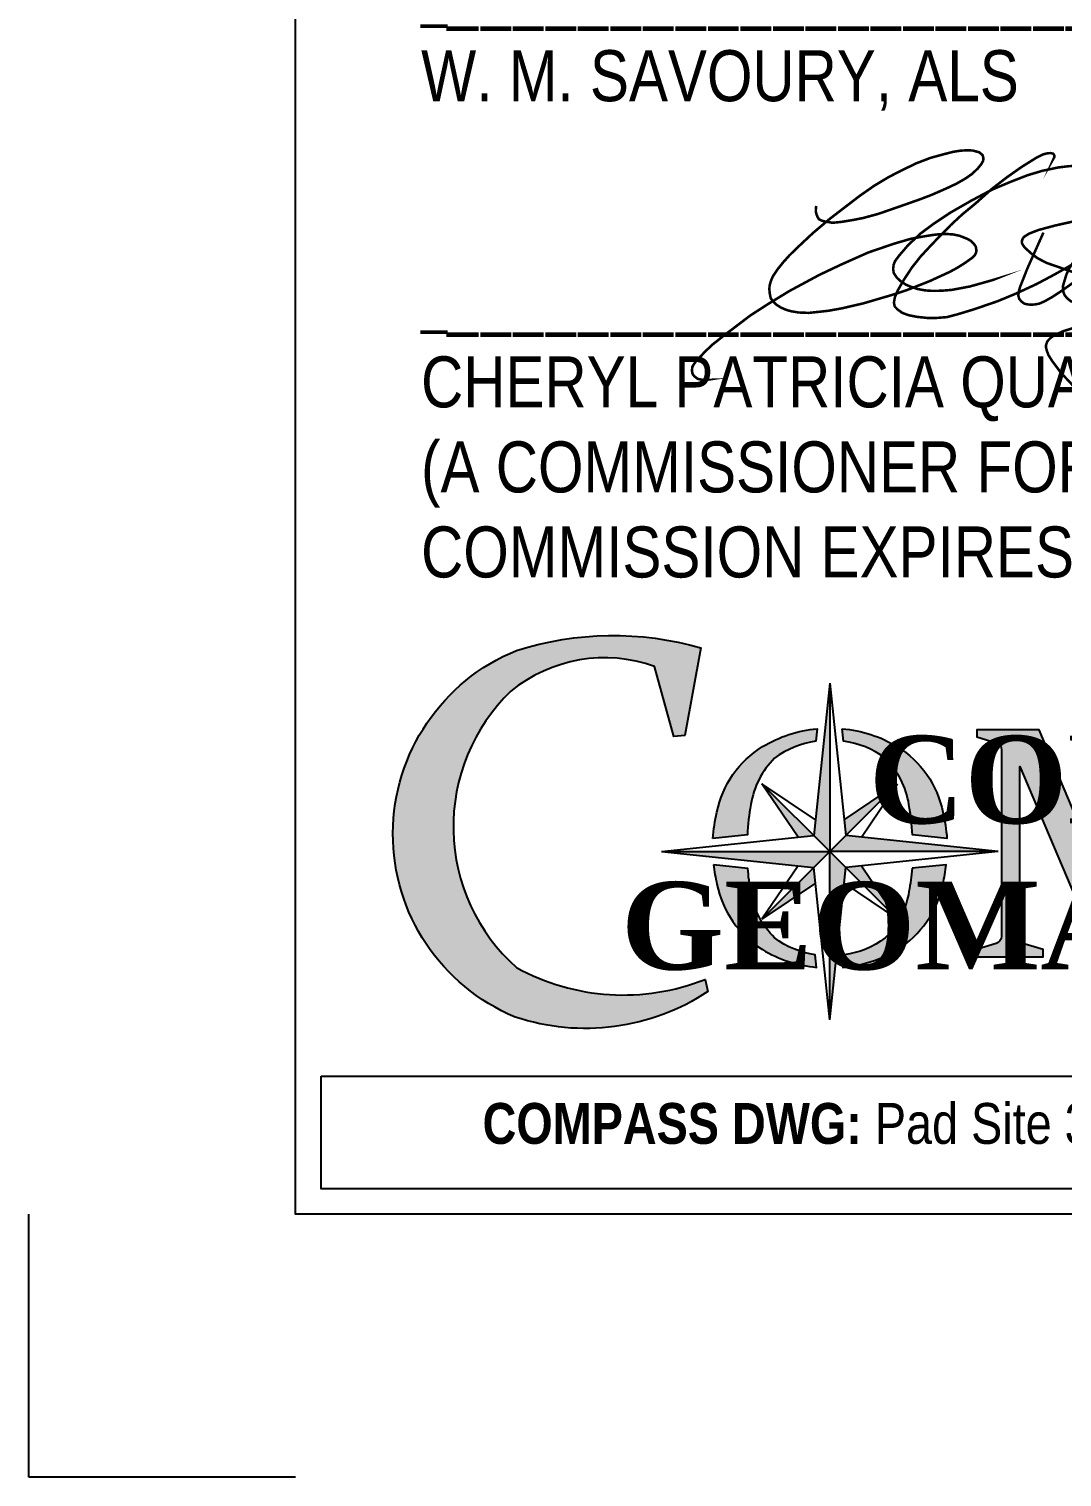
# Paper-space layout '1 of 7' of a CAD drawing. Extents: x -1122 to -42, y -10 to 1768.
# Drawn here: x -1121.8 to -919.4, y -9.7 to 274.1 of the extents above; entities that cross this region are included whole.
import ezdxf

# ---------------------------------------------------------------- set-up
doc = ezdxf.new("R2010")
doc.units = 0
doc.header["$LTSCALE"] = 5
doc.layers.get('Defpoints').update_dxf_attribs({"color": 9})
for name, color, linetype in [('CG-BORDER', 2, 'Continuous'), ('CG-LOGO', 7, 'Continuous'), ('CG-LOGO-T', 7, 'Continuous'), ('CG-NOTES', 7, 'Continuous'), ('L-BD', 7, 'Continuous'), ('S-1', 1, 'Continuous'), ('S-2', 2, 'Continuous')]:
    doc.layers.add(name, color=color, linetype=linetype)
doc.styles.add('100L', font='ARIALN.TTF', dxfattribs={"height": 11})
doc.styles.add('80', font='ARIALN.TTF', dxfattribs={"height": 10})
doc.styles.add('80CG', font='ARIALN.TTF', dxfattribs={"height": 10})

# ---------------------------------------------------------------- blocks, each defined once
blk = doc.blocks.new('c_logo')
h = blk.add_hatch(color=256)
edge = h.paths.add_edge_path()
edge.add_arc((-141.8089468730341, -18.9137527942151), 62.9708570119018, 74.16606331242139, 107.5113401744521, ccw=False)
edge.add_line((-124.6273404999539, 41.66777273340642), (-127.7623322710215, 24.44524445400219))
edge.add_line((-127.7623322710214, 24.44524445400219), (-129.9305948524207, 24.25952652479239))
edge.add_line((-129.9305948524208, 24.25952652479282), (-133.7095658091392, 38.0026547924912))
edge.add_arc((-143.4949280717064, 10.54769984391072), 29.14666131546176, 70.38316173537258, 129.1598241253034)
edge.add_arc((-136.2077340152801, 6.598786887816459), 36.94546430244097, 134.0613010289029, 228.3205995268508)
edge.add_arc((-139.8395432490961, 16.82426458950146), 43.22716975444176, 241.0324741524257, 291.7343780988957)
edge.add_line((-123.8323415794838, -23.32990953583248), (-123.2532579984159, -25.71692193012922))
edge.add_arc((-147.2643032922891, 10.44430850187694), 43.40696813256002, 251.5178702026953, 303.5841475956417, ccw=False)
edge.add_arc((-146.142104267862, 5.152480626673252), 38.84072533910528, 112.1025592446124, 247.4698342886455, ccw=False)
at = {"linetype": 'Continuous'}
for points in [[(-99.39700652040665, 34.71345421383603), (-102.5353322334894, 4.854279603506199), (-99.39700652040626, 1.715953890422667)], [(-112.6715253228368, 14.99047269285455), (-105.6161651084483, 4.530471020202356), (-102.5353322334894, 4.854279603506199)], [(-86.12248771797567, 14.99047269285455), (-96.58248939062828, 7.935112478464247), (-96.25868080732401, 4.854279603506199)], [(-96.25868080732401, 4.854279603506199), (-99.39700652040665, 1.71595389042352), (-66.39950619699334, 1.71595389042352)], [(-99.39700652040665, 1.71595389042352), (-132.3945068438201, 1.71595389042352), (-102.5353322334894, -1.422371822659158)], [(-96.25868080732401, -1.422371822659158), (-99.39700652040665, 1.71595389042352), (-99.39700652040665, -31.28154643298961)], [(-102.2115236501855, -4.503204697617206), (-102.5353322334894, -1.422371822659158), (-112.6715253228377, -11.55856491200666)], [(-93.1778479323659, -1.098563239355314), (-96.25868080732442, -1.422371822659158), (-86.12248771797522, -11.55856491200921)]]:
    blk.add_hatch(color=14, dxfattribs=at).paths.add_polyline_path(points)
h = blk.add_hatch(color=256)
edge = h.paths.add_edge_path()
edge.add_arc((-89.03258730196795, 1.761478918800776), 33.35754330323901, 166.6682479576001, 175.6600605426517, ccw=False)
edge.add_arc((-102.282851818293, 5.613525035215332), 19.58837538490235, 121.65313960918729, 168.6953159440978, ccw=False)
edge.add_arc((-99.63140272901852, 0.8843975218451305), 25.00642618681784, 95.07361844220702, 121.13826820860791, ccw=False)
edge.add_line((-101.8428626652736, 25.79284579922898), (-102.1014743410904, 23.33232006338946))
edge.add_arc((-99.88857556712072, 6.395869178267901), 17.0804065984382, 97.44403620958587, 127.0912041308551)
edge.add_arc((-98.65365477405885, 8.369213005512393), 16.39600299650218, 134.7147770179336, 171.0441872735511)
edge.add_arc((-73.7978188470762, 3.176543310063095), 41.77617592153, 169.3158574498322, 177.503436806794)
edge.add_line((-115.5343423360638, 4.996291006809486), (-122.2944820347567, 4.28577169348955))
h = blk.add_hatch(color=256)
edge = h.paths.add_edge_path()
edge.add_arc((-99.09630943821298, 0.8843975218451305), 25.00642618681791, 58.86173179139212, 85.0802867408845, ccw=False)
edge.add_arc((-96.4448603489384, 5.613525035215332), 19.58837538490228, 11.304684055902214, 58.346860390812594, ccw=False)
edge.add_arc((-109.6951248652656, 1.76147891879907), 33.35754330324143, 4.327839473354686, 13.331752042401888, ccw=False)
edge.add_line((-76.43269778254148, 4.278747238641358), (-83.19306519072467, 4.989290485193009))
edge.add_arc((-124.9298933201556, 3.176543310064801), 41.77617592152969, 2.486952932341365, 10.68414255016545)
edge.add_arc((-100.074057393173, 8.369213005512393), 16.39600299650216, 8.955812726448892, 45.28522298206638)
edge.add_arc((-98.83913660011068, 6.395869178270459), 17.08040659843566, 52.90879586913996, 82.78327462733122)
edge.add_line((-96.69344742814769, 23.34096603680763), (-96.95176528245213, 25.79869624769216))
h = blk.add_hatch(color=256)
edge = h.paths.add_edge_path()
edge.add_line((-48.59432778723555, 2.465953890423691), (-58.3451783960329, 25.55588327584942))
edge.add_line((-58.3451783960329, 25.55588327584985), (-70.58449483210575, 25.55588327584985))
edge.add_line((-70.58449483210575, 25.55588327584985), (-70.58449483210575, 24.22734889456294))
edge.add_line((-70.58449483210575, 24.22734889456251), (-66.79581749715771, 23.04118853763398))
edge.add_arc((-67.24398675071483, 21.60970527885468), 1.499999999999768, -1.6427748050773516e-11, 72.615688045343, ccw=False)
edge.add_line((-65.7439867507149, 21.60970527885468), (-65.7439867507149, 2.465953890424117))
edge.add_line((-65.7439867507149, 2.465953890423691), (-65.7439867507149, -14.89141098138461))
edge.add_arc((-67.24398675071483, -14.89141098138418), 1.499999999999914, -73.4239949790367, 0, ccw=False)
edge.add_line((-66.81605624303097, -16.32907418276147), (-70.46272702796341, -17.41453124868471))
edge.add_line((-70.46272702796341, -17.41453124868428), (-70.46272702796341, -18.8858520004284))
edge.add_line((-70.46272702796341, -18.88585200042882), (-57.59664376603154, -18.88585200042882))
edge.add_line((-57.59664376603154, -18.88585200042882), (-57.59664376603154, -17.50490818183223))
edge.add_line((-57.59664376603154, -17.50490818183181), (-61.07786582783007, -16.40491532212564))
edge.add_arc((-60.62592236233695, -14.97461916258487), 1.500000000000069, 180, 252.4645608912655, ccw=False)
edge.add_line((-62.12592236233684, -14.97461916258487), (-62.12592236233684, 2.465953890423693))
edge.add_line((-62.12592236233684, 2.465953890423691), (-62.12592236233684, 18.40336857929315))
edge.add_line((-62.12592236233684, 18.40336857929315), (-46.37872742198021, -18.88585200042882))
edge.add_line((-46.37872742198021, -18.88585200042882), (-44.060751084324, -18.88585200042882))
edge.add_line((-44.060751084324, -18.88585200042882), (-35.02860911452456, 2.465953890423691))
edge.add_line((-35.02860911452456, 2.465953890423691), (-28.32454957899327, 18.31421871642035))
edge.add_line((-28.32454957899324, 18.31421871642078), (-28.32454957899324, 2.465953890424117))
edge.add_line((-28.32454957899324, 2.465953890423691), (-28.32454957899324, -15.00522111560727))
edge.add_arc((-29.82454957899319, -15.00522111560684), 1.499999999999914, -73.4239949790367, 0, ccw=False)
edge.add_line((-29.39661907130938, -16.44288431698413), (-32.66093655593278, -17.41453124868471))
edge.add_line((-32.66093655593278, -17.41453124868428), (-32.66093655593278, -18.8858520004284))
edge.add_line((-32.66093655593278, -18.88585200042882), (-17.25283311256658, -18.88585200042882))
edge.add_line((-17.25283311256658, -18.88585200042882), (-17.25283311256615, -17.50490818183266))
edge.add_line((-17.25283311256612, -17.50490818183266), (-21.00098821903495, -16.32057010141153))
edge.add_arc((-20.54904475354147, -14.89027394187076), 1.499999999999791, 179.9999999999837, 252.4645608912451, ccw=False)
edge.add_line((-22.04904475354135, -14.8902739418699), (-22.04904475354135, 2.465953890424117))
edge.add_line((-22.04904475354135, 2.465953890423691), (-22.04904475354135, 21.67159829839704))
edge.add_arc((-20.54904475354147, 21.67159829839704), 1.499999999999914, 107.38431195463659, 180, ccw=False)
edge.add_line((-20.99721400709808, 23.10308155717678), (-17.40622721117629, 24.22734889456208))
edge.add_line((-17.40622721117631, 24.22734889456251), (-17.40622721117631, 25.55588327584985))
edge.add_line((-17.40622721117631, 25.55588327584985), (-29.0744749244385, 25.55588327584985))
edge.add_line((-29.0744749244385, 25.55588327584985), (-38.84186983931795, 2.465953890424117))
edge.add_line((-38.84186983931795, 2.465953890423691), (-43.72223206513979, -9.071126380371908))
edge.add_line((-43.72223206513979, -9.07112638037148), (-48.59432778723555, 2.465953890424116))
h = blk.add_hatch(color=256)
edge = h.paths.add_edge_path()
edge.add_arc((-89.03258730196625, 3.033451240814599), 33.35754330324121, 186.7163847331005, 193.3317520424035)
edge.add_arc((-102.282851818293, -0.818594875602514), 19.58837538490235, 191.3046840559022, 238.3468603908127)
edge.add_arc((-99.63140272901852, 3.910532637767687), 25.00642618681748, 238.8617317913916, 264.5935532892519)
edge.add_line((-101.9875164489492, -20.98464920080318), (-102.2467961657503, -18.51776747957444))
edge.add_arc((-99.88857556712117, -1.600939018655935), 17.08040659843774, 232.9087958691452, 262.0640601260245, ccw=False)
edge.add_arc((-98.65365477405885, -3.574282845900426), 16.39600299650218, 188.9558127264489, 225.2852229820664, ccw=False)
edge.add_arc((-73.7978188470762, 1.618386849547164), 41.77617592152969, 184.3813010995072, 190.6841425501655, ccw=False)
edge.add_line((-115.4519137933353, -1.573046814910128), (-122.1612059543069, -0.8678717931569224))
h = blk.add_hatch(color=256)
edge = h.paths.add_edge_path()
edge.add_arc((-124.9298933201556, 1.618386849547164), 41.77617592152969, 349.31585744983454, 355.62836183744616, ccw=False)
edge.add_arc((-100.074057393173, -3.574282845900426), 16.39600299650216, 314.7147770179336, 351.0441872735511, ccw=False)
edge.add_arc((-98.83913660011031, -1.600939018657641), 17.08040659843609, 277.7081575009974, 307.0912041308572, ccw=False)
edge.add_line((-96.54818819791672, -18.52700899920506), (-96.8071530843663, -20.99089530972989))
edge.add_arc((-99.09630943821298, 3.910532637767687), 25.00642618681787, 275.252365049833, 301.1382682086079)
edge.add_arc((-96.4448603489384, -0.818594875602514), 19.58837538490228, 301.6531396091874, 348.6953159440978)
edge.add_arc((-109.6951248652635, 3.033451240812894), 33.35754330323906, 346.6682479575994, 353.2958180056096)
edge.add_line((-76.56567606842867, -0.8608160388388341), (-83.27526073078387, -1.566021803725732))
at = {"color": 14, "linetype": 'Continuous'}
for p, q in [((-99.39700652040665, 34.71345421383603), (-102.5353322334894, 4.854279603506199)), ((-99.39700652040665, 34.71345421383603), (-99.39700652040665, 1.71595389042352)), ((-99.39700652040665, 34.71345421383603), (-96.25868080732401, 4.854279603506199)), ((-99.39700652040665, 1.71595389042352), (-112.6715253228373, 14.99047269285455)), ((-105.6161651084483, 4.530471020202356), (-112.6715253228373, 14.99047269285455)), ((-102.2115236501855, 7.935112478464247), (-112.6715253228377, 14.9904726928554)), ((-99.39700652040665, 1.71595389042352), (-86.12248771797567, 14.99047269285455)), ((-96.58248939062788, 7.9351124784651), (-86.12248771797567, 14.99047269285455)), ((-93.1778479323659, 4.530471020202356), (-86.12248771797476, 14.99047269285455)), ((-132.3945068438191, 1.71595389042352), (-102.5353322334894, 4.854279603506199)), ((-66.39950619699414, 1.71595389042352), (-96.25868080732401, 4.854279603506199)), ((-132.3945068438191, 1.71595389042352), (-102.5353322334894, -1.422371822659158)), ((-132.3945068438191, 1.71595389042352), (-99.39700652040665, 1.71595389042352)), ((-99.39700652040665, 1.71595389042352), (-112.6715253228377, -11.55856491200666)), ((-66.39950619699414, 1.71595389042352), (-99.39700652040665, 1.71595389042352)), ((-99.39700652040665, 1.71595389042352), (-86.12248771797647, -11.55856491200751)), ((-99.39700652040665, -31.28154643298876), (-99.39700652040665, 1.71595389042352)), ((-66.39950619699414, 1.71595389042352), (-96.25868080732401, -1.422371822659158)), ((-105.6161651084474, -1.098563239355314), (-112.6715253228385, -11.55856491200751)), ((-99.39700652040665, -31.28154643298876), (-102.5353322334894, -1.422371822659158)), ((-99.39700652040665, -31.28154643298876), (-96.25868080732401, -1.422371822659158)), ((-93.1778479323659, -1.098563239355314), (-86.12248771797647, -11.55856491200751)), ((-102.2115236501855, -4.503204697617206), (-112.6715253228377, -11.55856491200666)), ((-96.58248939062788, -4.503204697617206), (-86.12248771797567, -11.55856491200751))]:
    blk.add_line(p, q, dxfattribs=at)
at = {"flags": 128}
for points in [[(-160.7565349658962, 41.13887194672827, -0.1465316635519426), (-124.6273404999539, 41.66777273340642), (-127.7623322710214, 24.44524445400219), (-129.9305948524208, 24.25952652479282), (-133.7095658091392, 38.00265479249077, 0.262236253853619), (-161.9006295055909, 33.14765605105777, 0.4361583459313366), (-160.7750591626988, -20.99494188565586, 0.2249100134713672), (-123.8323415794838, -23.32990953583248), (-123.2532579984159, -25.71692193012945, -0.2311728149990325), (-161.0246969773236, -30.72383996382365, -0.6704991385389805)], [(-122.2944820347567, 4.28577169348955, -0.0392543275727502), (-121.4911860069197, 9.453362000228651, -0.2081922973132762), (-112.562353736617, 22.28794528093999, -0.1142213671876321), (-101.8428626652736, 25.79284579922898), (-102.1014743410904, 23.33232006338903, 0.1300866098046953), (-110.1895217705453, 20.02050850861821, 0.159858156381974), (-114.8497690352205, 10.92162306283199, 0.0357402605347716), (-115.5343423360638, 4.996291006809486)], [(-96.95176528245213, 25.79869624769259, -0.114901718755816), (-86.16535843061442, 22.28794528093999, -0.2081922973132762), (-77.2365261603117, 9.453362000228651, -0.0393072051761171), (-76.43269778254148, 4.278747238641358), (-83.19306519072467, 4.989290485193009, 0.0357822468346067), (-83.87794313201141, 10.92162306283199, 0.159858156381974), (-88.53819039668663, 20.02050850861821, 0.1310953551998746), (-96.69344742814769, 23.34096603680763)], [(-122.1612059543069, -0.867871793156496, 0.0288730045137184), (-121.4911860069197, -4.658431840615833, 0.2081922973132762), (-112.562353736617, -17.49301512132717, 0.1127504262219082), (-101.9875164489492, -20.98464920080318), (-102.2467961657503, -18.51776747957444, -0.127904559662518), (-110.1895217705453, -15.22557834900539, -0.159858156381974), (-114.8497690352205, -6.126692903219179, -0.0275082692849269), (-115.4519137933353, -1.573046814910128)], [(-83.27526073078387, -1.566021803725732, -0.0275504637547838), (-83.87794313201141, -6.126692903219179, -0.159858156381974), (-88.53819039668663, -15.22557834900539, -0.1289148361092237), (-96.54818819791672, -18.52700899920506), (-96.8071530843663, -20.99089530972947, 0.1134313328372924), (-86.16535843061442, -17.49301512132717, 0.2081922973132762), (-77.2365261603117, -4.658431840615833, 0.028926293475034), (-76.56567606842867, -0.8608160388388341)]]:
    blk.add_lwpolyline(points, format="xyb", close=True, dxfattribs=at)
blk.add_lwpolyline([(-48.59432778723555, 2.465953890423691), (-58.3451783960329, 25.55588327584985), (-70.58449483210575, 25.55588327584985), (-70.58449483210575, 24.22734889456251), (-66.79581749715777, 23.04118853763441, -0.3278923596880715), (-65.7439867507149, 21.60970527885468), (-65.7439867507149, 2.465953890423691), (-65.7439867507149, -14.89141098138418, -0.3318029921495235), (-66.81605624303097, -16.32907418276147), (-70.46272702796341, -17.41453124868428), (-70.46272702796341, -18.88585200042882), (-57.59664376603154, -18.88585200042882), (-57.59664376603154, -17.50490818183181), (-61.07786582783001, -16.40491532212564, -0.3271622047264857), (-62.12592236233684, -14.97461916258487), (-62.12592236233684, 2.465953890423691), (-62.12592236233684, 18.40336857929315), (-46.37872742198021, -18.88585200042882)], format="xyb", dxfattribs=at)
blk = doc.blocks.new('wsborder')
at = {"layer": 'Defpoints'}
for p, q in [((-5.1887327572e-06, 3.6986790803e-06), (-5.1887327572e-06, 51.50000476041713)), ((52.24999406778079, 3.6986790803e-06), (-5.1887327572e-06, 3.6986790803e-06))]:
    blk.add_line(p, q, dxfattribs=at)
at = {"layer": 'S-1'}
blk.add_line((-5.1887327572e-06, 1.5752020772e-06), (-5.1887327572e-06, 1.5752020772e-06), dxfattribs=at)
at = {"layer": 'S-2'}
blk.add_lwpolyline([(1027.249994066885, 51.50000476041713), (52.24999406778079, 51.50000476041713), (52.24999406778079, 1726.500004758894), (1027.249994066885, 1726.500004758894)], close=True, dxfattribs=at)
at = {"style": '80', "flags": 1}
blk.add_attdef('PAGENUMBER', (52.24999406778079, 51.50000476041713), '', height=10, rotation=90, dxfattribs=at)
blk = doc.blocks.new('Cheryl Quartly')
at = {"color": 166, "flags": 128}
for points in [[(-75.00106070854235, -14.98398581987385, 0, 0.5, 0), (-79.22602646123414, -15.38427435446101, 0.5, 0.5, 0), (-79.87762550943444, -15.36256840386341, 0.5, 0.5, 0), (-80.83329334900918, -15.1672266387759, 0.5, 0.5, 0), (-81.15907941754267, -14.92846118218768, 0.5, 0.5, 0), (-81.50660967436852, -14.6462956147061, 0.5, 0.5, 0), (-81.78896118858393, -14.29901219542808, 0.5, 0.5, 0), (-81.87583029722737, -14.06024673883985, 0.5, 0.5, 0), (-81.94100903983053, -13.6912573689624, 0.5, 0.5, 0), (-81.94100903983053, -13.34397394968255, 0.5, 0.5, 0), (-81.89754757438641, -12.84474887621218, 0.5, 0.5, 0), (-81.68037480278144, -12.43234760513587, 0.5, 0.5, 0), (-81.15907941754267, -11.69436886538097, 0.5, 0.5, 0), (-79.31289556987758, -9.74088047269288, 0.5, 0.5, 0), (-77.90111108768178, -8.416852857071717, 0.5, 0.5, 0), (-76.07664451717574, -6.962601328159508, 0.5, 0.5, 0), (-70.55214058097044, -2.759499254765615, 0.5, 0.5, 0), (-67.0305508792735, -0.4842180811447179, 0.5, 0.5, 0), (-62.82358866861614, 2.082896709653141, 0.5, 0.5, 0), (-57.0518522351631, 5.191964637459023, 0.5, 0.5, 0), (-52.80352762674011, 7.207505402771858, 0.5, 0.5, 0), (-47.44250876953447, 9.59756519077564, 0.5, 0.5, 0), (-42.45714229384612, 11.30312706027144, 0.5, 0.5, 0), (-39.08862306611991, 12.29056506280358, 0.5, 0.5, 0), (-36.62638976520975, 12.74202761271408, 0.5, 0.5, 0), (-34.83741896741412, 13.03336603710341, 0.5, 0.5, 0), (-33.41947183779121, 13.19227576125922, 0.5, 0.5, 0), (-32.00155161929433, 13.23200908745093, 0.5, 0.5, 0), (-30.74264923319424, 13.13931371341096, 0.5, 0.5, 0), (-29.52349457740638, 12.87445631294577, 0.5, 0.5, 0), (-28.70189795817714, 12.55662507432862, 0.5, 0.5, 0), (-27.98630425683223, 12.2652866499393, 0.5, 0.5, 0), (-27.2972180127399, 11.86800054924242, 0.5, 0.5, 0), (-26.75390932798473, 11.33828574831387, 0.5, 0.5, 0), (-26.34311101836647, 10.75560889953704, 0.5, 0.5, 0), (-26.2635886466087, 10.23913461057055, 0.5, 0.5, 0), (-26.25034837354178, 9.788886462023584, 0.5, 0.5, 0), (-26.27682891966833, 9.656457761791899, 0.5, 0.5, 0), (-26.34311101836647, 9.484295735368505, 0.5, 0.5, 0), (-26.51536912382289, 9.113502448901272, 0.5, 0.5, 0), (-27.09845245002361, 8.530825600122625, 0.5, 0.5, 0), (-28.63564277060505, 7.444914974341373, 0.5, 0.5, 0), (-29.91365205482725, 6.646558085201832, 0.5, 0.5, 0), (-31.45208028711204, 5.802855684923998, 0.5, 0.5, 0), (-35.41073355556, 3.984224795198315, 0.5, 0.5, 0), (-39.93223298487283, 2.203087073805364, 0.5, 0.5, 0), (-42.71150623897847, 1.30122310139086, 0.5, 0.5, 0), (-48.35850961216056, -0.3597124655425432, 0.5, 0.5, 0), (-52.59372850313957, -1.34329503850131, 0.5, 0.5, 0), (-55.24821487472218, -1.820189275234952, 0.5, 0.5, 0), (-57.15704781933164, -2.028830503804784, 0.5, 0.5, 0), (-59.06590767505986, -2.237471732376434, 0.5, 0.5, 0), (-61.09923147982045, -2.151709057385233, 0.5, 0.5, 0), (-62.58386437499576, -1.901978617604982, 0.5, 0.5, 0), (-63.53931692557671, -1.622878529295122, 0.5, 0.5, 0), (-64.59767761477997, -1.152822669177112, 0.5, 0.5, 0), (-65.43552855297457, -0.6093132119731308, 0.5, 0.5, 0), (-66.19116600700363, 0.1446296000849543, 0.5, 0.5, 0), (-66.53877699719305, 0.6888700561667065, 0.5, 0.5, 0), (-66.71259594785079, 1.511007989500285, 0.5, 0.5, 0), (-66.80530477043067, 2.402637977600534, 0.5, 0.5, 0), (-66.747365120209, 3.155307436773001, 0.5, 0.5, 0), (-66.50403473596089, 3.977457160410268, 0.5, 0.5, 0), (-66.13322635678196, 4.903821385591073, 0.5, 0.5, 0), (-65.20142868429684, 6.285409267820796, 0.5, 0.5, 0), (-64.09107570331253, 7.672408899819857, 0.5, 0.5, 0), (-62.86384771029407, 9.04481213483814, 0.5, 0.5, 0), (-61.22754371960036, 10.63622027609017, 0.5, 0.5, 0), (-58.21920297702309, 13.45483405234518, 0.5, 0.5, 0), (-54.98752681542101, 16.17995071385303, 0.5, 0.5, 0), (-52.4439142751944, 18.13525481343459, 0.5, 0.5, 0), (-49.10790368539165, 20.69779496608317, 0.5, 0.5, 0), (-46.25029214898677, 22.69061581461028, 0.5, 0.5, 0), (-43.4132676225272, 24.39581218466628, 0.5, 0.5, 0), (-40.73429212799965, 25.7726014129621, 0.5, 0.5, 0), (-37.9319291294014, 27.1182878179643, 0.5, 0.5, 0), (-35.22055264144001, 28.15483243877134, 0.5, 0.5, 0), (-32.63657341503858, 28.86404283552838, 0.5, 0.5, 0), (-30.79865128247184, 29.3368576269022, 0.5, 0.5, 0), (-29.27009943273879, 29.57325323228361, 0.5, 0.5, 0), (-27.90532868437003, 29.64599941109736, 0.5, 0.5, 0), (-26.95905282711465, 29.59144567214025, 0.5, 0.5, 0), (-25.66707666947332, 29.2459307985373, 0.5, 0.5, 0), (-25.01197917514219, 28.68220096910409, 0.5, 0.5, 0), (-24.84819807377789, 28.06390561040826, 0.5, 0.5, 0), (-24.92099266450532, 27.55472951993215, 0.5, 0.5, 0), (-25.3031306269404, 26.88188042227739, 0.5, 0.5, 0), (-25.95822812127153, 26.08174319715727, 0.5, 0.5, 0), (-27.05003933774424, 25.02701792679909, 0.5, 0.5, 0), (-28.41483699723904, 24.08140013435514, 0.5, 0.5, 0), (-30.08897802843421, 23.11760169236186, 0.5, 0.5, 0), (-32.05427051143488, 22.19016454946905, 0.5, 0.5, 0), (-34.91120926973963, 20.93540497282993, 0.5, 0.5, 0), (-37.18584512444068, 20.06252156889605, 0.5, 0.5, 0), (-41.2565024914511, 18.62706378537041, 0.5, 0.5, 0), (-45.44435780398635, 17.1783890704919, 0.5, 0.5, 0), (-48.45638537056948, 16.35747732882737, 0.5, 0.5, 0), (-50.63085802130809, 15.93896868001684, 0.5, 0.5, 0), (-52.70869282535568, 15.60095244008153, 0.5, 0.5, 0), (-54.39994933149137, 15.42388564698194, 0.5, 0.5, 0), (-55.75406327471865, 15.66254499083152, 0.5, 0.5, 0), (-56.49390389888868, 15.82288134183364, 0.5, 0.5, 0), (-57.09111556525022, 16.14355404383787, 0.5, 0.5, 0), (-57.34071624141507, 16.55331428670252, 0.5, 0.5, 0), (-57.58138242437417, 17.14122603068245, 0.5, 0.5, 0), (-57.69726172481751, 17.67568053402283, 0.5, 0.5, 0), (-57.67051206744509, 18.32595119854523, 0.5, 0.5, 0), (-57.61703966382629, 18.73569965110619, 0.5, 0.5, 0)], [(-13.14831775350831, 23.98845670505943, 0, 0.5, 0), (-10.97451788086983, 28.27272736219129, 0.5, 0.5, 0), (-10.94410603056895, 28.53687902172169, 0.5, 0.5, 0), (-11.02728487909553, 28.77243972904216, 0.5, 0.5, 0), (-11.26295670161198, 28.99413564420865, 0.5, 0.5, 0), (-11.63726626493008, 29.09112963727603, 0.5, 0.5, 0), (-12.33041700940521, 29.04956232990935, 0.5, 0.5, 0), (-13.18993494082315, 28.8278610009238, 0.5, 0.5, 0), (-14.49307656101882, 28.17661639230209, 0.5, 0.5, 0), (-17.3073021777891, 26.41687055257171, 0.5, 0.5, 0), (-20.30175021468312, 24.3107160479376, 0.5, 0.5, 0), (-23.16151779313077, 22.09968502880747, 0.5, 0.5, 0), (-26.41431847945933, 19.20335647538104, 0.5, 0.5, 0), (-29.01463258172225, 17.06467574221642, 0.5, 0.5, 0), (-31.18563374290534, 15.04588945929027, 0.5, 0.5, 0), (-33.60639920692483, 12.60216705725998, 0.5, 0.5, 0), (-35.70202220565989, 10.39333946273291, 0.5, 0.5, 0), (-37.14989407330722, 8.831934320145592, 0.5, 0.5, 0), (-38.86448866961655, 6.66119294694181, 0.5, 0.5, 0), (-40.43110747755054, 4.275977694001085, 0.5, 0.5, 0), (-41.62261008187852, 2.212852228041811, 0.5, 0.5, 0), (-42.20996758010369, 0.820656018995578, 0.5, 0.5, 0), (-42.39457432744166, -0.2528394541768648, 0.5, 0.5, 0), (-42.22675518798133, -0.9908675919841698, 0.5, 0.5, 0), (-41.70651965160869, -1.527620742390354, 0.5, 0.5, 0), (-40.78352387446284, -2.215327426436488, 0.5, 0.5, 0), (-39.53742595746007, -2.675724064327369, 0.5, 0.5, 0), (-37.82262258366609, -3.015560352161629, 0.5, 0.5, 0), (-35.70868410545154, -3.237191301491293, 0.5, 0.5, 0), (-34.0530122097116, -3.222416987633551, 0.5, 0.5, 0), (-31.99820520955836, -3.059888707554819, 0.5, 0.5, 0), (-29.88426673134381, -2.498421470390895, 0.5, 0.5, 0), (-26.76509312614144, -1.552795003819483, 0.5, 0.5, 0), (-22.05239688692745, 0.06475686248450074, 0.5, 0.5, 0), (-18.48438964567322, 1.548517003476263, 0.5, 0.5, 0), (-14.48666139825946, 3.396713828848078, 0.5, 0.5, 0), (-11.03584475603566, 5.231890417931027, 0.5, 0.5, 0), (-5.825584317484754, 8.153512336819404, 0.5, 0.5, 0), (-3.010504610996577, 10.06747082962738, 0.5, 0.5, 0), (0.3119423467942397, 12.57033921146649, 0.5, 0.5, 0), (3.1106614902601, 15.17135472996051, 0.5, 0.5, 0), (3.850274715328851, 16.13007722629573, 0.5, 0.5, 0), (4.291915017987776, 16.96787123283684, 0.5, 0.5, 0), (4.445138713177585, 17.60747612918476, 0.5, 0.5, 0), (4.535264158068458, 18.09393489492959, 0.5, 0.5, 0), (4.625399092845328, 18.78759136678491, 0.5, 0.5, 0), (4.571316234003461, 19.35512749578993, 0.5, 0.5, 0), (4.480925072311948, 20.20535163227578, 0.5, 0.5, 0), (4.26655804328766, 21.14173670868422, 0.5, 0.5, 0), (3.86958663281257, 21.96702479180567, 0.5, 0.5, 0), (3.393222838225483, 22.78437621530247, 0.5, 0.5, 0), (2.694558470131597, 23.58585973336903, 0.5, 0.5, 0), (1.571810088003986, 24.55067819064334, 0.5, 0.5, 0), (0.7407048745008069, 25.05223068560645, 0.5, 0.5, 0), (-0.2158471386283054, 25.49892494593223, 0.5, 0.5, 0), (-1.47819174002143, 26.00831123794615, 0.5, 0.5, 0), (-2.991429940659145, 26.38447425571303, 0.5, 0.5, 0), (-4.661488503181317, 26.58822877251896, 0.5, 0.5, 0), (-6.438061543267395, 26.61548194069837, 0.5, 0.5, 0), (-8.180252727317566, 26.51487151609672, 0.5, 0.5, 0), (-10.1392403511345, 26.28269444606485, 0.5, 0.5, 0), (-13.34773276094347, 25.60938852231902, 0.5, 0.5, 0), (-16.2575784664441, 24.73395222766703, 0.5, 0.5, 0), (-19.61287940867624, 23.41972584939595, 0.5, 0.5, 0), (-23.15928766997968, 21.930784682987, 0.5, 0.5, 0), (-27.24389582136428, 19.75981051553754, 0.5, 0.5, 0), (-31.36935793086741, 17.39693809634264, 0.5, 0.5, 0), (-34.6912165157446, 15.1754150947072, 0.5, 0.5, 0), (-37.16951915702157, 13.32673102556691, 0.5, 0.5, 0), (-39.55314120824914, 11.11122277757659, 0.5, 0.5, 0), (-41.40537710735953, 8.956414275638053, 0.5, 0.5, 0), (-42.15075069307204, 7.948528882950995, 0.5, 0.5, 0), (-42.44497511061491, 7.223818741513242, 0.5, 0.5, 0), (-42.55005661543692, 6.373069464520995, 0.5, 0.5, 0), (-42.41344971018407, 5.564336841925979, 0.5, 0.5, 0), (-41.82499138521234, 4.671581738174609, 0.5, 0.5, 0), (-41.11043145850272, 3.999385647460258, 0.5, 0.5, 0), (-40.04909212701023, 3.306189350276327, 0.5, 0.5, 0), (-39.17690519812459, 2.928077357430993, 0.5, 0.5, 0), (-37.66347719977421, 2.426032204878538, 0.5, 0.5, 0), (-36.29690518327698, 2.178755991809339, 0.5, 0.5, 0), (-34.9656735012868, 2.08455552968735, 0.5, 0.5, 0), (-33.09253138388885, 2.10810564521762, 0.5, 0.5, 0), (-31.00732827969841, 2.284731511696009, 0.5, 0.5, 0), (-27.50843587630516, 2.944129332729062, 0.5, 0.5, 0), (-22.9676014678771, 4.220697181430296, 0.5, 0, 0), (-17.1812005760512, 6.268106328910108, 0.5, 0, 0)], [(12.99806522123254, 11.65018097782445, 0.5, 0.5, 0), (11.80468745432881, 9.838893949670819, 0.5, 0.5, 0), (11.52156620310416, 9.027665556212014, 0.5, 0.5, 0), (11.59706773406651, 8.537151839540456, 0.5, 0.5, 0), (12.18219510914423, 9.046532717734408, 0.5, 0.5, 0), (12.57857814669842, 10.08414539418663, 0.5, 0.5, 0), (13.5789544521831, 11.8575286456462, 0.5, 0.5, 0), (13.56007906944433, 12.55556489760784, 0.5, 0.5, 0), (13.25808243547726, 12.74422027137553, 0.5, 0.5, 0), (12.80507324969949, 12.81968350364696, 0.5, 0.5, 0), (11.38943852391822, 12.40463843306588, 0.5, 0.5, 0), (9.350916167695686, 11.12176348445882, 0.5, 0.5, 0), (7.765402997247293, 9.801159626625122, 0.5, 0.5, 0), (5.593642645209911, 7.934274295780597, 0.5, 0.5, 0), (3.84782632481074, 6.156088986280338, 0.5, 0.5, 0), (2.501050209968525, 4.494230419862106, 0.5, 0.5, 0), (1.852606317224854, 3.480498101939702, 0.5, 0.5, 0), (1.686334029138379, 2.932088997800747, 0.5, 0.5, 0), (1.653081469499739, 2.483386210379649, 0.5, 0.5, 0), (1.702969798847334, 2.051303849322721, 0.5, 0.5, 0), (1.935737716325093, 1.785409510433965, 0.5, 0.5, 0), (2.185141403508169, 1.669077353533794, 0.5, 0.5, 0), (2.983231304518995, 1.718933218802704, 0.5, 0.5, 0), (3.964219773431978, 2.034683422959461, 0.5, 0.5, 0), (5.909551451670268, 3.015180301975306, 0.5, 0.5, 0), (8.902386207992095, 4.859841903107736, 0.5, 0.5, 0), (11.69569611658517, 6.671262651513644, 0.5, 0.5, 0), (13.60778472506718, 8.333121217931875, 0.5, 0.5, 0), (16.41772091347957, 11.07518298008472, 0.5, 0.5, 0), (13.60778472506718, 8.333121217931875, 0.5, 0.5, 0), (11.92847352394892, 6.305656582087067, 0.5, 0.5, 0), (11.14700990275742, 4.876462329470087, 0.5, 0.5, 0), (10.44867768066615, 3.530353967208612, 0.5, 0.5, 0), (10.39879884120455, 3.065036167244216, 0.5, 0.5, 0), (10.44867768066615, 2.765900975630757, 0.5, 0.5, 0), (10.64820252839127, 2.566477514555118, 0.5, 0.5, 0), (11.06387850365718, 2.433530345110739, 0.5, 0.5, 0), (11.92847352394892, 2.616333379824027, 0.5, 0.5, 0), (12.82632110387931, 3.031800728338567, 0.5, 0.5, 0), (14.08995632972801, 3.945821315723151, 0.5, 0.5, 0), (16.01867121803662, 5.491347725241212, 0.5, 0.5, 0), (18.11012815692811, 7.344276228996932, 0.5, 0.5, 0), (19.01819634380081, 8.48612117540506, 0.5, 0.5, 0), (20.38029862411349, 9.964662394242623, 0.5, 0.5, 0), (20.95150433680101, 10.69661622638796, 0.5, 0.5, 0), (21.44948609111088, 11.29681392941529, 0.5, 0.5, 0), (21.80099145899294, 11.72134401204403, 0.5, 0.5, 0), (22.06462997478957, 12.02876776156063, 0.5, 0.5, 0), (22.24038265872878, 12.26299125542482, 0.5, 0.5, 0), (22.47472589724202, 12.35082506562412, 0.5, 0.5, 0), (22.65047858118123, 12.36546403399097, 0.5, 0.5, 0), (22.72371202945214, 12.14587950849273, 0.5, 0.5, 0), (22.70906913575163, 11.85309472734298, 0.5, 0.5, 0), (22.03533469750255, 11.13578527738355, 0.5, 0.5, 0), (19.88232635968961, 8.559316017237506, 0.5, 0.5, 0), (18.11012815692811, 6.290265092788104, 0.5, 0.5, 0), (17.26064103473618, 5.089869686733437, 0.5, 0.5, 0), (16.92248793609542, 4.476381056435457, 0.5, 0.5, 0), (16.73260481228499, 4.123908913509695, 0.5, 0.5, 0), (16.71451709006215, 3.437035957691478, 0.5, 0.5, 0), (16.76877076684832, 3.19301345023905, 0.5, 0.5, 0), (16.98578547399666, 3.075522735930463, 0.5, 0.5, 0), (17.44694647162396, 3.012256839358088, 0.5, 0.5, 0), (18.02564919405268, 3.057445992078101, 0.5, 0.5, 0), (18.28787371687213, 3.138788632502838, 0.5, 0.5, 0), (18.66764945437899, 3.274356090662877, 0.5, 0.5, 0), (19.79794229567051, 3.92507555877728, 0.5, 0.5, 0), (21.1181182607761, 4.865006687065033, 0.5, 0.5, 0), (22.60105525623658, 6.048960322805215, 0.5, 0.5, 0), (26.1734183550434, 9.458454014370545, 0.5, 0.5, 0), (29.07840523905179, 12.7949856583482, 0.5, 0.5, 0), (31.07096807862399, 15.44251130156044, 0.5, 0.5, 0), (33.09966840310517, 18.09825512301995, 0.5, 0.5, 0), (33.94346159385168, 19.49790074792054, 0.5, 0.5, 0), (34.23072043525826, 20.01828250766903, 0.5, 0.5, 0), (34.33843063842869, 20.23361177091192, 0.5, 0.5, 0), (34.35638550225121, 20.34127640253337, 0.5, 0.5, 0), (34.302530400666, 20.39511142525407, 0.5, 0.5, 0), (33.78188679921004, 20.2694999814521, 0.5, 0.5, 0), (33.33306265304418, 19.82089464278579, 0.5, 0.5, 0), (31.10686831638668, 17.32665047566843, 0.5, 0.5, 0), (29.22178792272462, 14.70680027856906, 0.5, 0.5, 0), (28.18051020969142, 13.12771360096576, 0.5, 0.5, 0), (26.79811855366279, 10.83085188491168, 0.5, 0.5, 0), (25.81705416566547, 8.494821183601744, 0.5, 0.5, 0), (25.44382644931829, 7.184465686388648, 0.5, 0.5, 0), (25.21396243687923, 5.663739984743188, 0.5, 0.5, 0), (25.33437010717171, 4.897906469152076, 0.5, 0.5, 0), (25.64085545709167, 4.427467195788267, 0.5, 0.5, 0), (26.08964164371355, 4.01172915629013, 0.5, 0.5, 0), (26.69167050529722, 3.847620040870424, 0.5, 0.5, 0), (27.32653437154659, 3.825737381795989, 0.5, 0.5, 0), (27.99423324246163, 3.957027922423549, 0.5, 0.5, 0), (28.88085428755949, 4.350883302846341, 0.5, 0.5, 0), (29.72368899984576, 4.886965139614404, 0.5, 0.5, 0), (31.16855257371208, 6.068536694703653, 0.5, 0.5, 0), (34.16212754111621, 9.008863360525538, 0.5, 0.5, 0), (36.13634643155092, 11.29040938075468, 0.5, 0.5, 0), (38.06428314922596, 13.74153247426239, 0.5, 0.5, 0), (39.88426292669828, 16.0847419004449, 0.5, 0.5, 0), (41.90135712091796, 19.0412071626788, 0.5, 0.5, 0), (43.18081198630171, 20.98988448097953, 0.5, 0.5, 0), (44.79536420711884, 23.19736944823126, 0.5, 0.5, 0), (46.18625880077161, 25.29278293465541, 0.5, 0.5, 0), (47.12184765629718, 26.78567077559819, 0.5, 0.5, 0), (47.32065127270471, 27.13340041250012, 0.5, 0.5, 0), (47.42004833596729, 27.40662506321041, 0.5, 0.5, 0), (47.45318701697397, 27.60532848627099, 0.5, 0.5, 0), (47.43661767647063, 27.76263784419461, 0.5, 0.5, 0), (47.37863447458949, 27.85370911855171, 0.5, 0.5, 0), (47.17983085817832, 27.94478580672876, 0.5, 0.5, 0), (46.84020682724804, 27.90338632777184, 0.5, 0.5, 0), (46.52542731718859, 27.77919871854101, 0.5, 0.5, 0), (45.48998588388349, 27.19136076580253, 0.5, 0.5, 0), (44.28059484493497, 26.21438828338705, 0.5, 0.5, 0), (42.66161084747728, 24.96702257794368, 0.5, 0.5, 0), (40.62143725113128, 23.25869178354424, 0.5, 0.5, 0), (39.11738525989495, 21.93871592879168, 0.5, 0.5, 0), (36.71925317336718, 19.48558972200954, 0.5, 0.5, 0), (34.59885208295964, 17.34781851054777, 0.5, 0.5, 0), (33.34504837873465, 15.70763687805629, 0.5, 0.5, 0), (31.90100093504225, 13.66739021398917, 0.5, 0.5, 0), (31.07148053245328, 12.25153019919981, 0.5, 0.5, 0), (30.56101008850965, 11.03976035803589, 0.5, 0.5, 0), (30.35681621700132, 10.36372045536064, 0.5, 0.5, 0), (30.17815013814106, 9.534610215558132, 0.5, 0.5, 0), (30.07605794732808, 8.74377026694674, 0.5, 0.5, 0), (30.12710404273093, 7.634040098775586, 0.5, 0.5, 0), (30.34405232068093, 6.983510114348974, 0.5, 0.5, 0), (30.90554988025542, 6.211006772933615, 0.5, 0.5, 0), (31.47282678025294, 5.683381322477544, 0.5, 0.5, 0), (32.52859554881434, 5.24238781425629, 0.5, 0.5, 0), (33.52133249627514, 4.974636535223908, 0.5, 0.5, 0), (34.42739831726067, 4.927390131032553, 0.5, 0.5, 0), (35.86134852252144, 4.966764841435179, 0.5, 0.5, 0), (37.37409324909822, 5.171510087238858, 0.5, 0.5, 0), (40.03066339404177, 5.752066452531835, 0.5, 0.5, 0), (43.13839219703368, 6.728297241654218, 0.5, 0.5, 0), (45.58906978091545, 7.828775192023386, 0.5, 0.5, 0), (48.87438281580398, 9.390743371855933, 0.5, 0.5, 0), (53.02987092379044, 11.46745211134748, 0.5, 0.5, 0), (56.92709179131634, 13.61243453059888, 0.5, 0.5, 0), (60.76612067947281, 15.91024366509373, 0.5, 0.5, 0), (65.31939632810827, 18.87732001386576, 0.5, 0.5, 0), (66.7499396643907, 19.7307816145094, 0.5, 0.5, 0), (69.91540493223874, 21.3815039538822, 0.5, 0.5, 0), (71.92085503665294, 22.4819927318913, 0.5, 0.5, 0), (73.39545042254758, 23.1304871201246, 0.5, 0.5, 0), (74.24089485341028, 23.28770444311431, 0.5, 0.5, 0), (75.02734066461562, 23.36630769078965, 0.5, 0.5, 0), (75.47136292859432, 23.30257079190687, 0.5, 0.5, 0), (75.90455723294144, 23.24844883674359, 0.5, 0.5, 0), (75.99254745354119, 23.1266703772626, 0.5, 0.5, 0), (76.08054716402694, 22.81546778162192, 0.5, 0.5, 0), (76.10084602962888, 22.41631227175003, 0.5, 0.5, 0), (76.04669674158504, 22.04421503254889, 0.5, 0.5, 0), (75.91132352147542, 21.02941619215289, 0.5, 0.5, 0), (75.03755178167194, 16.69065659703483, 0.5, 0.5, 0), (72.96363215163001, 7.564245135690726, 0.5, 0.5, 0), (71.16067722917796, -0.4775671083543784, 0.5, 0.5, 0), (69.46820355653472, -7.284514156554906, 0.5, 0.5, 0), (68.71625348000089, -11.1175634432102, 0.5, 0.5, 0), (67.92670447615819, -14.123873743074, 0.5, 0.5, 0), (67.21235332693323, -15.85250094738603, 0.5, 0.5, 0), (66.05608666836633, -18.85608268214037, 0.5, 0.5, 0), (65.1696079715548, -21.08961894960612, 0.5, 0.5, 0), (64.41466858101194, -22.81255622945355, 0.5, 0.5, 0), (64.01341723207588, -23.72401608013752, 0.5, 0.5, 0), (62.97383820858886, -25.40111454890484, 0.5, 0.5, 0), (62.22606368178094, -26.51309686605691, 0.5, 0.5, 0), (60.61231810125173, -28.50398573626353, 0.5, 0.5, 0), (59.63229760068498, -29.66015564949794, 0.5, 0.5, 0), (57.89718587139942, -31.21776570450129, 0.5, 0.5, 0), (55.08870163550455, -33.2997529181639, 0.5, 0.5, 0), (52.96266355296757, -34.44153289873611, 0.5, 0.5, 0), (50.9635526922284, -35.25029259042822, 0.5, 0.5, 0), (49.61748831882142, -35.75531534379479, 0.5, 0.5, 0), (48.01023382013955, -36.3420163944038, 0.5, 0.5, 0), (46.83624005500678, -36.69124565935181, 0.5, 0.5, 0), (45.215016444512, -36.98459889156675, 0.5, 0.5, 0), (42.63652907945652, -37.46310475622704, 0.5, 0.5, 0), (40.45838203431413, -37.75997697122239, 0.5, 0.5, 0), (38.18123650111011, -37.83419502497145, 0.5, 0.5, 0), (35.87933185600559, -37.78471812707812, 0.5, 0.5, 0), (34.41899027849286, -37.6362820195809, 0.5, 0.5, 0), (31.3992896556374, -37.24045059498076, 0.5, 0.5, 0), (28.57760498867719, -36.79514768630816, 0.5, 0.5, 0), (25.43497238591954, -36.10707827634451, 0.5, 0.5, 0), (22.64839080631646, -35.34970114706539, 0.5, 0.5, 0), (20.30180777914211, -34.61675658592139, 0.5, 0.5, 0), (17.78411262214649, -33.76165459792082, 0.5, 0.5, 0), (14.19089075447846, -32.19803520309142, 0.5, 0.5, 0), (11.5509753590195, -31.02532607078956, 0.5, 0.5, 0), (8.617737085158296, -29.33955466292355, 0.5, 0.5, 0), (5.068576756992115, -27.11138349074281, 0.5, 0.5, 0), (2.606349982161191, -25.35007305713043, 0.5, 0.5, 0), (-0.4835093659785343, -22.86494034850421, 0.5, 0.5, 0), (-4.201001287437975, -19.53534380751353, 0.5, 0.5, 0), (-7.363277953678335, -16.42290098699232, 0.5, 0.5, 0), (-9.656527822990029, -13.986021653016, 0.5, 0.5, 0), (-11.394571926965, -11.64565448215671, 0.5, 0.5, 0), (-12.12918398224792, -10.47288038401894, 0.5, 0.5, 0), (-12.40562435390893, -9.707756078802959, 0.5, 0.5, 0), (-12.58744107484017, -9.057448060983006, 0.5, 0.5, 0), (-12.58744107484017, -8.550990645406273, 0.5, 0.5, 0), (-12.42351278853312, -8.014746394048416, 0.5, 0.5, 0), (-12.2297672812274, -7.67214364436677, 0.5, 0.5, 0), (-11.67834798030526, -7.121000561298388, 0.5, 0.5, 0), (-11.02260636542633, -6.644335395322742, 0.5, 0.5, 0), (-9.228524486141396, -5.82746580177627, 0.5, 0.5, 0), (-7.331021832040278, -5.217268773832984, 0.5, 0.5, 0), (-4.938517247755954, -4.590581251199183, 0.5, 0.5, 0), (-2.166512132655043, -3.963888314744509, 0.5, 0.5, 0), (-0.005010347100323997, -3.535102969861327, 0.5, 0.5, 0), (2.733988945394231, -3.122808119668662, 0.5, 0.5, 0), (6.034001813291979, -2.677526866275002, 0.5, 0.5, 0), (15.50384491653676, -1.840745244010577, 0.5, 0.5, 0), (22.82746495027095, -1.399221181462053, 0.5, 0.5, 0), (31.59257015854382, -0.9112248909332266, 0.5, 0.5, 0), (55.92599425451772, 0.6943516062774506, 0.5, 0.5, 0), (60.35733436125156, 1.084482278773066, 0.5, 0.5, 0), (63.663620043626, 1.451663769720653, 0.5, 0.5, 0), (68.23273431156485, 2.048337076147618, 0.5, 0.5, 0), (72.82479512322607, 2.667954150302648, 0.5, 0.5, 0), (75.60137436325749, 3.176425506793748, 0.5, 0.5, 0), (79.51074228453217, 3.938848315998257, 0.5, 0.5, 0), (83.07049332519091, 4.78069185964614, 0.5, 0.5, 0), (86.2170642305282, 5.813145165960123, 0.5, 0.5, 0), (89.61789764454807, 7.02031867423193, 0.5, 0.5, 0), (93.41602512515237, 8.878725963485522, 0.5, 0.5, 0), (94.87143196207762, 9.818353917872628, 0.5, 0.5, 0), (96.12977183168914, 10.87643624646716, 0.5, 0.5, 0), (97.16840186659829, 11.91455240814776, 0.5, 0.5, 0), (97.66775016445172, 12.55339395592364, 0.5, 0.5, 0), (98.0072982763013, 13.19223550369952, 0.5, 0.5, 0), (98.0968827977049, 13.84515839641608, 0.5, 0.5, 0), (98.0968827977049, 14.29590760766951, 0.5, 0.5, 0), (98.07488524255314, 14.82361426542047, 0.5, 0.5, 0), (97.68990904766179, 15.4942349346129, 0.5, 0.5, 0), (97.29393407519456, 16.0109461246293, 0.5, 0.5, 0), (96.78797132697946, 16.62660569661239, 0.5, 0.5, 0), (95.96986725693569, 17.2998033439635, 0.5, 0.5, 0), (95.15498025816487, 17.82243183887113, 0.5, 0.5, 0), (94.04808947510901, 18.28397079271144, 0.5, 0.5, 0), (91.95502874552767, 19.02545836128138, 0.5, 0.5, 0), (89.64933763600857, 19.69621437596561, 0.5, 0.5, 0), (87.60486512142597, 20.20106930092243, 0.5, 0.5, 0), (85.13946872475935, 20.63380132033944, 0.5, 0.5, 0), (83.07093934981822, 20.9102688490284, 0.5, 0.5, 0), (77.49379992848844, 21.48609894975561, 0.5, 0.5, 0), (72.60970686288783, 21.75193373662751, 0.5, 0.5, 0), (68.62022532617993, 21.84860290051529, 0.5, 0.5, 0), (60.665442481637, 21.89693206863922, 0.5, 0.5, 0), (49.37448081462935, 21.70796810715092, 0.5, 0.5, 0), (40.9020911320622, 21.43189578729834, 0.5, 0.5, 0), (34.16082742677099, 21.0619694897814, 0.5, 0.5, 0), (29.11148698074612, 20.69204319226537, 0.5, 0.5, 0), (24.35277428556947, 20.26738859178386, 0.5, 0.5, 0), (18.13504859688692, 19.56911413175749, 0.5, 0.5, 0), (11.80088201014587, 18.84756566100259, 0.5, 0.5, 0), (5.210270241004764, 17.91957741888928, 0.5, 0.5, 0), (-2.359194772761839, 16.64837466547397, 0.5, 0.5, 0), (-6.839569119125372, 15.78073427113486, 0.5, 0.5, 0), (-10.86164841335631, 14.87879191541651, 0.5, 0.5, 0), (-14.11025457019059, 14.00262475511045, 0.5, 0.5, 0), (-15.88924753114406, 13.3068406521279, 0.5, 0.5, 0), (-16.82556710787321, 12.72210481805632, 0.5, 0.5, 0), (-17.12951865830109, 12.38033038278263, 0.5, 0.5, 0), (-17.3068181936178, 11.92463294035861, 0.5, 0.5, 0), (-17.33215618854592, 11.5448859739754, 0.5, 0.5, 0), (-17.16751616081092, 11.15248149722174, 0.5, 0.5, 0), (-16.72425308769016, 10.5322310061656, 0.5, 0.5, 0), (-15.49579686828656, 9.430962638125493, 0.5, 0.5, 0), (-14.24338817726675, 8.478715070106773, 0.5, 0.5, 0), (-12.4053396573363, 7.533397191255062, 0.5, 0.5, 0), (-9.817798941287037, 6.641584092125413, 0.5, 0.5, 0), (-6.516457489386084, 5.482230852930115, 0.5, 0.5, 0), (-3.732618486759748, 4.786614578356421, 0.5, 0.5, 0), (-0.2706607186773908, 4.162347033111473, 0.5, 0.5, 0), (3.048531208307395, 3.484574708145374, 0.5, 0.5, 0), (8.404622721052874, 2.790912822470091, 0.5, 0.5, 0), (18.72188415139681, 1.692448813015289, 0.5, 0.5, 0), (35.39858373420429, 0.2543758961519416, 0.5, 0.5, 0), (52.17426282529777, -0.8121844740335291, 0.5, 0, 0), (87.58183316873328, -2.66964975866631, 0.5, 0, 0)]]:
    blk.add_lwpolyline(points, format="xyseb", dxfattribs=at)
at = {"color": 166, "const_width": 0.5, "flags": 128}
blk.add_lwpolyline([(-13.09903132530235, 13.50396865366656), (-16.24054412153782, 6.485276290838556), (-17.18761573881056, 4.084144408091561), (-17.71388684251724, 2.746790192223671), (-17.93013286891801, 1.907653558406309), (-18.01917646683432, 1.132091408881934), (-17.84108927100169, 0.5218077598237869), (-17.39587128142011, -0.01218975637402764), (-16.83616731024813, -0.4190437178058346), (-16.22558806161032, -0.5716105697056264), (-15.48779689460207, -0.6224679916122113), (-14.81360694183968, -0.5843276320920268), (-13.94861334635061, -0.4317553663731815), (-12.8673642345675, 0.03866766553255729), (-11.41722428423236, 0.8523755883961712), (-9.58546755855059, 2.047514175558717), (-7.435704761661327, 3.573215177473685), (-3.658179822999955, 6.606166883895639), (-0.9128887362603564, 8.913309443487378), (1.305761141229596, 11.04125457226201), (2.349506224556535, 12.06018957087963), (3.404734069634287, 13.17767232880851), (4.020286018396291, 14.03148041390978), (4.171032853406359, 14.33282444394536), (4.284095352137228, 14.65927776957506), (4.309215079694695, 14.91039779460516), (4.13334851712716, 15.14896317183775), (3.781605902098818, 15.32474989626917), (3.115805008332245, 15.32474989626917), (1.796767829517194, 14.84761914180217), (-0.04987852688645944, 13.89336304668814), (-1.720658320729854, 12.73821634537035), (-3.818549402152712, 11.19382683798176), (-5.658287121739704, 9.511043858568883), (-7.252977011699841, 7.696212403775462), (-8.074003966547025, 6.465288468646577), (-8.595036653325224, 5.281702972642961), (-8.926603771262307, 4.2085864668461), (-9.242389209211979, 3.119683262914805), (-9.242389209211979, 2.535781157070232), (-9.179234019597061, 1.809852906209017), (-8.926603771262307, 1.210169516049973), (-8.452935104225617, 0.6262674102054007), (-7.666071738047322, 0.001999864960453124), (-6.991350351680012, -0.07733966218893329), (-5.840369559471583, -0.05750342694682331), (-5.086274768760632, 0.1606789192592259), (-4.054354083069484, 0.5970381978495425), (-2.188965202320105, 2.005302623652824), (1.680725506666931, 5.436706043390586), (3.704870685993228, 7.201995634454761), (4.958275815013621, 8.37547352914953), (6.168302676313033, 9.557088394795755), (6.877624186090543, 10.36336314326309), (7.155791716959357, 10.76650322440673), (7.188512842996715, 10.95926768729805), (7.183141567664279, 11.1148608643889), (7.075782490268466, 11.16851181724178), (6.775180869506585, 11.15778162667084), (6.415523689771362, 10.95390259201304), (5.637163261220849, 10.18129638802475), (4.713873297616374, 9.070678353427866), (2.298298801091732, 6.045890687057181), (0.464757976893452, 3.420355979312262), (0.2051336827680643, 2.717014184081563), (0.07794074416960939, 2.200005233983575), (0.06945678631745977, 1.835557721965415), (0.1542584053058818, 1.547385515167662), (0.3916858566808514, 1.377873407725019), (0.9598358261646354, 1.377873407725019), (1.358382557671575, 1.530434845804848), (2.435323261321173, 2.047443795902836), (4.273969644047611, 3.152566803542868), (6.09531596506713, 4.71599671468357), (7.852368310188467, 6.300843696407355), (9.588001983189315, 7.88569067813205), (12.28786498687987, 10.88405349073219), (14.23959284810917, 12.9894771297113), (15.82510601855756, 14.8194564519199)], dxfattribs=at)

psp = doc.layouts.new('1 of 7')

# ---------------------------------------------------------------- linework, layer by layer
at = {"layer": 'CG-NOTES'}
for points in [[(-1069.580753220884, 573.4358676224665), (-481.9608178764324, 573.4358676224665), (-481.9608178764324, 41.79832557785699), (-1069.580753220884, 41.79832557785699)], [(-1064.580753219949, 68.87480147548445), (-719.7386129643317, 68.87480147548445), (-719.7386129643317, 46.79832770128701), (-1064.580753219949, 46.79832770128701)]]:
    psp.add_lwpolyline(points, close=True, dxfattribs=at)

# ---------------------------------------------------------------- block references
at = {"layer": 'CG-BORDER'}
psp.add_blockref('wsborder', (-1121.83074728773, -9.701677059130134), dxfattribs=at)
at = {"layer": 'CG-LOGO'}
psp.add_blockref('c_logo', (-865.5350078098952, 111.1837355595396), dxfattribs=at)
at = {"layer": 'L-BD'}
psp.add_blockref('Cheryl Quartly', (-909.9667404118882, 220.7195042270596), dxfattribs=at)

# ---------------------------------------------------------------- texts
at = {"layer": 'CG-LOGO-T', "insert": (-1006.495516338801, 135.6238140345729), "char_height": 17.1875, "attachment_point": 1, "style": '100L'}
psp.add_mtext_dynamic_manual_height_columns('\\pi49.236;{\\fBook Antiqua|b1|i0|c0|p18;COMPASS \\P\\pi0.66008;GEOMATICS LTD.}', width=225.5272410270078, gutter_width=55, heights=[0], dxfattribs=at)
at = {"layer": 'CG-NOTES', "attachment_point": 1}
for s, insert, char_height, width, style in [("I, W. M. SAVOURY, ALBERTA LAND SURVEYOR, SOLEMNLY DECLARE THAT\\P{\\H0.5x; \\P}THE SURVEY REPRESENTED BY THIS PLAN WAS MADE UNDER MY SUPERVISION, DIRECTION, AND CONTROL BETWEEN THE DATES OF JULY 19th, 2025 AND JULY 20th, 2025,\\P{\\H0.5x; \\P}THE SURVEY WAS MADE IN ACCORDANCE WITH STANDARDS AND RULES FOR THE PRACTICE OF SURVEYING PRESCRIBED BY THE ALBERTA LAND SURVEYORS' ASSOCIATION, AND IN ACCORDANCE WITH THE PROVISIONS OF THE SURVEYS ACT, AND\\P{\\H0.5x; \\P}THIS PLAN IS CORRECT AND COMPLETE, AND IS PREPARED IN ACCORDANCE WITH THE PROVISIONS OF THE PUBLIC LANDS ACT,\\P{\\H0.5x; \\P}I MAKE THIS SOLEMN DECLARATION CONSCIENTIOUSLY BELIEVING IT TO BE TRUE AND\\PKNOWING THAT IT IS OF THE SAME FORCE AND EFFECT AS IF MADE UNDER OATH.\\P{\\H0.5x; }\\PDECLARED BEFORE ME AT THE CITY OF RED DEER IN THE PROVINCE OF ALBERTA THIS 29th DAY OF JULY, 2025.\\P{\\H0.8x;\\P\\P_}___________________________________________\\PW. M. SAVOURY, ALS\\P{\\H0.8x;\\P\\P_}___________________________________________\\PCHERYL PATRICIA QUARTLY\\P(A COMMISSIONER FOR OATHS IN AND FOR ALBERTA,\\PCOMMISSION EXPIRES ON APRIL 9, 2028)", (-1045.004449719352, 563.3696585693338), 10, 557.1704647159677, '80CG'), ('\\pi27.309; {\\fArial Narrow|b1|i0|c0|p34;\\C14;COMPASS DWG:} Pad Site 3-36-65-6-6 Rev0      SURVEYED BY: JM', (-1062.81399068019, 63.61008388924461), 8, 340.1465189168258, '80')]:
    psp.add_mtext(s, dxfattribs=dict(at, insert=insert, char_height=char_height, width=width, style=style))

doc.saveas('drawing.dxf')
